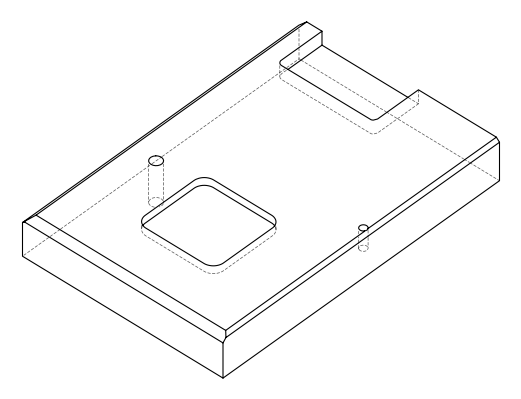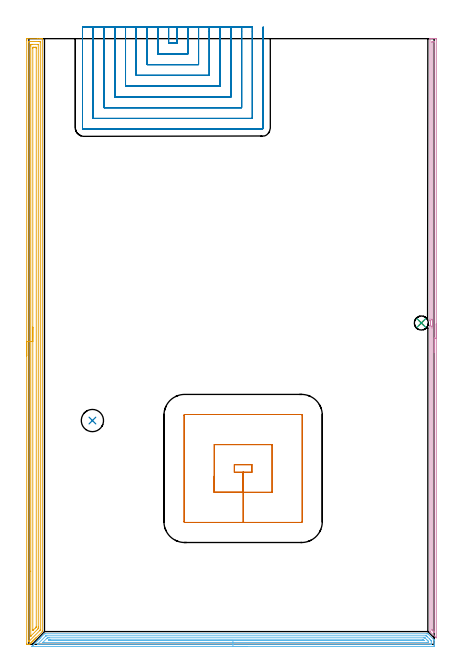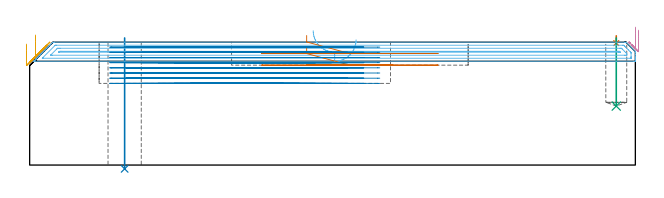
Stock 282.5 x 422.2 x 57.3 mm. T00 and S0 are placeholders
(PLAN: 8 operations, 5 tool changes, 71.5 min)
(1 SPOT_DRILL | STEP1POCKET | NXT0321_9005460120000 | 0.03 min | 2 mm3)
(2 INDEXABLE_INSERT_DRILL_THROUGH_HOLE_FROM_SOLID | STEP1HOLE | NXT0302_002 | 0.25 min | 10813 mm3)
(3 DRILL_BLIND_HOLE_INTO_CENTER | STEP1POCKET | NXT0301_069 | 0.13 min | 2118 mm3)
(4 AREA_MILL | FG_CHAMFER_SURFACE | UGT0205_001 | 6.82 min | 4068 mm3)
(5 AREA_MILL_1 | FG_CHAMFER_SURFACE_1 | UGT0205_001 | 13.66 min | 25082 mm3)
(6 AREA_MILL_2 | FG_CHAMFER_SURFACE_2 | UGT0205_001 | 8.97 min | 10820 mm3)
(7 MILL_RECTANGULAR_POCKET | POCKET_RECTANGULAR_STRAIGHT | UGT0201_006 | Follow Part, ap 7, ae 75% | 2.51 min | 119917 mm3)
(8 MILL_SLOT | SLOT_PARTIAL_RECTANGULAR | NXT0201_013 | Follow Part, ap 2.5, ae 75% | 39.1 min | 177428 mm3)
(TOOL NXT0321_9005460120000 | NC Spot Drill, 142deg, 12mm, Carbide, Uncoated | D12 PA142 FL30 Z2)
(TOOL NXT0302_002 | Index. Insert Drill 15.5mm [880-D1550L20-05] | D15.5 PA176 FL78 Z2)
(TOOL NXT0301_069 | Carbide Drill 9.8mm [860.1-0980-029A1-MM 2214] | D9.8 PA140 FL47 Z2)
(TOOL UGT0205_001 | Chamfer Mill 20 x 3 x 45 deg. | D20 FL50 Z2)
(TOOL UGT0201_006 | End Mill 28 mm | D28 FL25 Z2)
(TOOL NXT0201_013 | ENDMILL 10mm | D10 FL30 Z4)
(OP 1 SPOT_DRILL)
G17 G21 G94 G90
T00 M6
G54
G17 G0 G90 X273.6 Y224. S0 M3
G43 Z67.3 H0
G94 G81 G98 Z56.878 F250. R60.3
G80
M5
M2
(OP 2 INDEXABLE_INSERT_DRILL_THROUGH_HOLE_FROM_SOLID)
G17 G21 G94 G90
T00 M6
G54
G17 G0 G90 X44.3 Y156. S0 M3
G43 Z67.3 H1
G94 G81 G98 Z-1.771 F250. R59.3
G80
M5
M2
(OP 3 DRILL_BLIND_HOLE_INTO_CENTER)
G17 G21 G94 G90
T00 M6
G54
G17 G0 G90 X273.6 Y224. S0 M3
G43 Z67.3 H1
G94 G81 G98 Z27.5 F250. R59.3
G80
M5
M2
(OP 4 AREA_MILL)
G17 G21 G94 G90
T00 M6
G54
G17 G0 G90 X284. Y223.35 S1061 M3
G43 Z67.3 H0
Z62.9
G94 G1 Y223.312 Z62.028 F250.
Y223.198 Z61.163
Y223.009 Z60.312
Y222.747 Z59.48
Y222.413 Z58.674
Y222.01 Z57.9
Y221.541 Z57.164
Y221.01 Z56.472
Y220.421 Z55.829
Y219.778 Z55.239
Y219.086 Z54.708
Y218.35 Z54.24
Y217.576 Z53.837
Y216.77 Z53.503
Y215.938 Z53.241
Y215.086 Z53.052
Y214.222 Z52.938
Y213.35 Z52.9
Y4.677
X283.993 Y4.519 Z52.906
X283.825 Y4.676 Z53.075
X283.797 Y4.703 Z53.102
X279.802 Y8.697 Z57.097
X279.599 Y8.899 Z57.294
Y8.901
X279.6 Y9.144 Z57.3
Y221.84
X279.599 Y222.06 Z57.294
Y222.066
X279.644 Y222.174 Z57.252
X279.684 Y222.283 Z57.213
X279.802 Y222.664 Z57.098
X279.821 Y222.726 Z57.079
X279.919 Y223.181 Z56.978
X279.974 Y223.607 Z56.925
X279.976 Y223.622 Z56.922
X279.996 Y223.956 Z56.898
X279.995 Y224.074 Z56.9
X279.994 Y224.085 Z56.899
X279.987 Y224.294 Z56.911
X279.984 Y224.326 Z56.915
X279.977 Y224.393 Z56.92
X279.97 Y224.475 Z56.929
X279.966 Y224.517 Z56.933
X279.89 Y224.968 Z57.003
X279.813 Y225.273 Z57.081
X279.778 Y225.412 Z57.117
X279.742 Y225.519 Z57.152
X279.678 Y225.718 Z57.22
X279.63 Y225.862 Z57.268
X279.606 Y225.937 Z57.292
X279.6 Y226.755 Z57.3
Y422.024
X279.599 Y422.196 Z57.292
Y422.197 Z57.291
X279.944 Y422.2 Z56.955
X280.227 Z56.673
X280.919 Z55.975
X282.146 Z54.751
X282.681 Z54.214
X283.294 Z53.601
X283.561 Y422.197 Z53.334
X283.991 Y422.19 Z52.905
X283.996 Y422.018 Z52.902
X283.999 Y421.577 Z52.901
X284. Y213.35 Z52.9
X282.586 Z54.314
Y8.794
X282.579 Y8.389 Z54.321
X282.568 Y8.393 Z54.332
X282.527 Y8.427 Z54.373
X282.489 Y8.463 Z54.411
X282.252 Y8.697 Z54.648
X281.8 Y9.15 Z55.1
X281.359 Y9.591 Z55.541
X281.21 Y9.744 Z55.69
X281.091 Y9.869 Z55.809
X281.021 Y9.945 Z55.879
X281.014 Y10.485 Z55.886
Y220.499
X281.016 Y221.296 Z55.884
X281.017 Y221.393 Z55.883
X281.022 Y221.59 Z55.878
X281.146 Y222.057 Z55.754
X281.198 Y222.287 Z55.702
X281.301 Y222.793 Z55.599
X281.35 Y223.181 Z55.55
X281.388 Y223.598 Z55.512
X281.405 Y224.074 Z55.495
X281.388 Y224.492 Z55.512
X281.337 Y224.968 Z55.563
X281.244 Y225.532 Z55.656
X281.162 Y225.862 Z55.738
X281.067 Y226.23 Z55.833
X281.036 Y226.351 Z55.864
X281.021 Y226.412 Z55.879
X281.019 Y226.46 Z55.881
X281.015 Y226.658 Z55.885
Y419.693
X281.016 Y419.79 Z55.884
X281.021 Y420.179 Z55.879
X281.402 Y420.194 Z55.498
X281.8 Y420.198 Z55.1
X282.277 Y420.2 Z54.623
X282.492 Y420.199 Z54.408
X282.525 Y420.197 Z54.375
X282.559 Y420.193 Z54.341
X282.579 Y420.189 Z54.321
X282.58 Y420.162 Z54.32
X282.585 Y419.887 Z54.315
X282.586 Y213.35 Z54.314
Y212.478 Z54.352
Y211.613 Z54.466
Y210.762 Z54.655
Y209.93 Z54.917
Y209.124 Z55.251
Y208.35 Z55.654
Y207.614 Z56.123
Y206.922 Z56.654
Y206.279 Z57.243
Y205.69 Z57.886
Y205.158 Z58.578
Y204.69 Z59.314
Y204.287 Z60.088
Y203.953 Z60.894
Y203.691 Z61.726
Y203.502 Z62.578
Y203.388 Z63.443
Y203.35 Z64.314
G0 Z67.3
M5
M2
(OP 5 AREA_MILL_1)
G17 G21 G94 G90
T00 M6
G54
G17 G0 G90 X-1.5 Y201.1 S1061 M3
G43 Z67.3 H0
Z56.4
G94 G1 Y201.138 Z55.528 F250.
Y201.252 Z54.664
Y201.441 Z53.812
Y201.703 Z52.98
Y202.037 Z52.174
Y202.44 Z51.4
Y202.908 Z50.664
Y203.44 Z49.972
Y204.029 Z49.329
Y204.672 Z48.74
Y205.364 Z48.208
Y206.1 Z47.74
Y206.874 Z47.337
Y207.68 Z47.003
Y208.512 Z46.741
Y209.363 Z46.552
Y210.228 Z46.438
Y211.1 Z46.4
Y421.245
X-1.499 Y421.576 Z46.401
X-1.494 Y422.133 Z46.404
X-1.492 Y422.192 Z46.406
X-0.94 Y422.2 Z46.957
X6.173 Z54.068
X7.6 Z55.496
X7.951 Z55.846
X8.654 Z56.554
X8.958 Z56.857
X9.356 Y422.193 Z57.248
X9.397 Y422.19 Z57.288
X9.4 Y422.023 Z57.3
Y9.561
X9.399 Y8.905 Z57.287
X9.302 Y8.8 Z57.199
X5.42 Y4.919 Z53.317
X5.284 Y4.782 Z53.18
X5.146 Y4.645 Z53.044
X4.977 Y4.476 Z52.875
X4.839 Y4.337 Z52.735
X4.7 Y4.198 Z52.597
X4.535 Y4.034 Z52.433
X4.395 Y3.893 Z52.29
X4.253 Y3.752 Z52.15
X4.093 Y3.592 Z51.99
X3.95 Y3.448 Z51.846
X3.806 Y3.305 Z51.704
X3.65 Y3.149 Z51.548
X3.505 Y3.003 Z51.401
X3.359 Y2.858 Z51.257
X3.208 Y2.707 Z51.106
X3.061 Y2.559 Z50.956
X2.912 Y2.411 Z50.81
X2.766 Y2.265 Z50.663
X2.616 Y2.114 Z50.512
X2.465 Y1.964 Z50.363
X2.323 Y1.822 Z50.221
X2.172 Y1.669 Z50.067
X2.018 Y1.517 Z49.916
X1.881 Y1.38 Z49.779
X1.727 Y1.225 Z49.622
X1.571 Y1.07 Z49.469
X1.439 Y0.938 Z49.337
X1.283 Y0.78 Z49.178
X1.125 Y0.624 Z49.022
X0.997 Y0.495 Z48.894
X0.838 Y0.335 Z48.733
X0.678 Y0.177 Z48.575
X0.515 Y0.014 Z48.413
X0.5 Y0.006 Z48.397
X0.487 Y0. Z48.384
X0.44 Z48.339
X-0.238 Z47.662
X-0.94 Z46.955
X-1.292 Z46.605
X-1.491 Y0.002 Z46.405
X-1.496 Y0.177 Z46.404
X-1.5 Y0.458 Z46.4
Y211.1
X-0.086 Z47.814
X-0.085 Y419.789 Z47.815
X-0.084 Y419.822 Z47.816
X-0.051 Y420.19 Z47.849
X0.43 Y420.199 Z48.33
X7.062 Y420.2 Z54.962
X7.544 Y420.199 Z55.444
X7.951 Y420.19 Z55.851
X7.984 Y419.789 Z55.884
X7.985 Y419.755 Z55.885
Y10.455
X7.984 Y10.421 Z55.884
X7.951 Y9.913 Z55.851
X7.78 Y9.733 Z55.68
X7.611 Y9.561 Z55.511
X0.204 Y2.154 Z48.104
X0.118 Y2.072 Z48.018
X0.049 Y2.01 Z47.949
X-0.051 Z47.849
X-0.084 Y2.411 Z47.816
X-0.085 Y2.445 Z47.815
X-0.086 Y211.1 Z47.814
X1.328 Z49.228
X1.329 Y417.108 Z49.229
X1.33 Y417.506 Z49.23
X1.336 Y418.001 Z49.236
X1.339 Y418.19 Z49.239
X1.532 Y418.197 Z49.432
X1.727 Y418.199 Z49.627
X2.419 Y418.2 Z50.319
X6.37 Y418.199 Z54.27
X6.502 Y418.196 Z54.402
X6.549 Y418.192 Z54.449
X6.566 Y418.188 Z54.466
X6.567 Y418.182 Z54.467
X6.57 Y418.135 Z54.47
X6.571 Y418.001 Z54.471
Y12.242
X6.569 Y11.844 Z54.469
X6.564 Y11.348 Z54.464
X6.554 Y10.965 Z54.454
X6.173 Y10.573 Z54.073
X6.114 Y10.514 Z54.014
X1.587 Y5.986 Z49.487
X1.487 Y5.889 Z49.387
X1.372 Y5.78 Z49.272
X1.34 Y5.751 Z49.24
X1.335 Y5.769 Z49.235
X1.332 Y5.835 Z49.232
X1.329 Y5.913 Z49.229
X1.328 Y51. Z49.228
Y211.1
X2.743 Z50.643
Y415.32
X2.747 Y416.083 Z50.647
X2.75 Y416.187 Z50.65
X2.849 Y416.192 Z50.749
X3.068 Y416.197 Z50.968
X3.505 Y416.2 Z51.405
X4.395 Z52.295
X4.837 Y416.197 Z52.737
X5.051 Y416.193 Z52.951
X5.15 Y416.189 Z53.05
X5.152 Y416.115 Z53.052
X5.157 Y415.448 Z53.057
Y415.32
Y12.37
X5.156 Y12.242 Z53.056
X5.151 Y12.051 Z53.051
X5.148 Y12.009 Z53.048
X5.118 Y11.973 Z53.018
X5.058 Y11.91 Z52.958
X4.893 Y11.742 Z52.793
X4.5 Y11.348 Z52.4
X3.109 Y9.959 Z51.009
X2.994 Y9.847 Z50.894
X2.857 Y9.718 Z50.757
X2.749 Y9.623 Z50.649
X2.743 Y10.455 Z50.643
Y211.1
Y211.972 Z50.681
Y212.836 Z50.795
Y213.688 Z50.983
Y214.52 Z51.246
Y215.326 Z51.58
Y216.1 Z51.982
Y216.836 Z52.451
Y217.528 Z52.982
Y218.171 Z53.572
Y218.76 Z54.215
Y219.291 Z54.907
Y219.76 Z55.643
Y220.163 Z56.417
Y220.497 Z57.222
Y220.759 Z58.055
Y220.948 Z58.906
Y221.062 Z59.771
Y221.1 Z60.643
G0 Z67.3
M5
M2
(OP 6 AREA_MILL_2)
G17 G21 G94 G90
T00 M6
G54
G17 G0 G90 X152.25 Y-1.5 S1061 M3
G43 Z67.3 H0
Z58.4
G94 G1 X152.212 Z57.528 F250.
X152.098 Z56.664
X151.909 Z55.812
X151.647 Z54.98
X151.313 Z54.174
X150.91 Z53.4
X150.442 Z52.664
X149.91 Z51.972
X149.321 Z51.329
X148.678 Z50.74
X147.986 Z50.209
X147.25 Z49.74
X146.476 Z49.337
X145.67 Z49.003
X144.838 Z48.741
X143.986 Z48.552
X143.122 Z48.438
X142.25 Z48.4
X2.14
X2.016 Y-1.496 Z48.402
X2.041 Y-1.466 Z48.432
X2.157 Y-1.343 Z48.556
X2.603 Y-0.895 Z49.002
X2.767 Y-0.73 Z49.165
X3.05 Y-0.45 Z49.45
X3.064 Y-0.436 Z49.464
X3.651 Y0.153 Z50.048
X3.942 Y0.442 Z50.342
X4.534 Y1.036 Z50.932
X4.824 Y1.324 Z51.224
X4.834 Y1.334 Z51.234
X5.418 Y1.92 Z51.815
X5.766 Y2.266 Z52.166
X6.301 Y2.803 Z52.699
X6.891 Y3.392 Z53.291
X7.065 Y3.566 Z53.464
X7.184 Y3.686 Z53.583
X7.775 Y4.275 Z54.174
X7.957 Y4.458 Z54.356
X8.068 Y4.569 Z54.466
X8.658 Y5.158 Z55.058
X8.85 Y5.351 Z55.249
X8.951 Y5.452 Z55.35
X9.541 Y6.041 Z55.941
X10.188 Y6.689 Z56.588
X10.867 Y7.366 Z57.266
X10.904 Y7.397 Z57.287
X11.527 Y7.4 Z57.3
X277.435
X278.101 Y7.396 Z57.288
X278.128 Y7.371 Z57.27
X278.135 Y7.366 Z57.264
X282.491 Y3.009 Z52.907
X282.499 Y2.998 Z52.895
X282.5 Y2.95 Z52.849
Y2.937 Z52.837
Y1.625 Z51.52
Y0.431 Z50.327
Y-0.141 Z49.753
Y-0.738 Z49.156
X282.497 Y-1.024 Z48.871
X282.491 Y-1.491 Z48.405
X282.371 Y-1.494 Z48.402
X281.897 Y-1.5 Z48.4
X142.25
Y-0.086 Z49.814
X6.173 Y-0.085 Z49.815
X6.116
X5.894 Y-0.079 Z49.821
X5.913 Y-0.049 Z49.851
X5.992 Y0.038 Z49.938
X6.077 Y0.127 Z50.027
X6.173 Y0.223 Z50.123
X11.761 Y5.809 Z55.709
X11.857 Y5.902 Z55.802
X11.919 Y5.957 Z55.857
X11.953 Y5.979 Z55.879
X12.001 Y5.98 Z55.88
X12.419 Y5.985 Z55.885
X12.475 Y5.986 Z55.886
X276.599 Y5.985 Z55.885
X277.016 Y5.979 Z55.879
X277.067 Y5.972 Z55.872
X277.151 Y5.892 Z55.792
X277.279 Y5.77 Z55.67
X277.435 Y5.615 Z55.515
X277.893 Y5.158 Z55.058
X279.22 Y3.831 Z53.731
X280.112 Y2.938 Z52.838
X280.326 Y2.722 Z52.622
X280.431 Y2.613 Z52.513
X280.479 Y2.559 Z52.459
X280.49 Y2.508 Z52.408
X280.498 Y2.126 Z52.026
X280.5 Y0.742 Z50.642
X280.499 Y0.359 Z50.259
X280.492 Y-0.026 Z49.874
X280.49 Y-0.073 Z49.827
X280.475 Y-0.079 Z49.821
X280.425 Y-0.082 Z49.818
X280.321 Y-0.085 Z49.815
X280.112 Y-0.086 Z49.814
X142.25
Y1.328 Z51.228
X10.634 Y1.329 Z51.229
X10.041
X9.754 Y1.332 Z51.232
X9.742 Y1.335 Z51.235
Y1.337 Z51.237
Y1.341 Z51.241
X12.674 Y4.275 Z54.175
X12.888 Y4.484 Z54.384
X12.951 Y4.543 Z54.443
X12.975 Y4.564 Z54.464
X13.017 Y4.566 Z54.466
X13.311 Y4.569 Z54.469
X13.904 Y4.571 Z54.471
X14.203
X275.351
X275.65 Y4.569 Z54.469
X275.95 Y4.564 Z54.464
X276.027 Y4.562 Z54.462
X276.069 Y4.524 Z54.424
X276.156 Y4.441 Z54.341
X276.326 Y4.275 Z54.175
X276.543 Y4.058 Z53.958
X277.435 Y3.166 Z53.066
X278.092 Y2.508 Z52.408
X278.327 Y2.27 Z52.17
X278.481 Y2.108 Z52.008
X278.493 Y1.796 Z51.696
X278.497 Y1.625 Z51.525
X278.499 Y1.455 Z51.355
X278.497 Y1.397 Z51.297
X278.491 Y1.353 Z51.253
X278.487 Y1.335 Z51.235
X278.476 Y1.334 Z51.234
X278.327 Y1.331 Z51.231
X277.735 Y1.329 Z51.229
X277.435 Y1.328 Z51.228
X142.25
Y2.743 Z52.643
X13.966
X13.712 Y2.745 Z52.645
X13.632 Y2.748 Z52.648
X13.612 Y2.75 Z52.65
X13.616 Y2.757 Z52.657
X13.644 Y2.79 Z52.69
X13.717 Y2.867 Z52.767
X13.779 Y2.929 Z52.829
X13.938 Y3.081 Z52.981
X14.005 Y3.144 Z53.044
X14.203 Y3.15 Z53.05
X14.442 Y3.155 Z53.055
X14.677 Y3.157 Z53.057
X15.096
X274.339
X274.758 Y3.155 Z53.055
X274.967 Y3.151 Z53.051
X274.99 Y3.15 Z53.05
X275.004 Y3.14 Z53.04
X275.034 Y3.114 Z53.014
X275.091 Y3.06 Z52.96
X275.202 Y2.95 Z52.85
X275.311 Y2.84 Z52.74
X275.364 Y2.785 Z52.685
X275.387 Y2.757 Z52.657
X275.39 Y2.75 Z52.65
X275.384 Y2.749 Z52.649
X275.177 Y2.745 Z52.645
X274.758 Y2.743 Z52.643
X274.521
X142.25
X141.378 Z52.681
X140.514 Z52.795
X139.662 Z52.983
X138.83 Z53.246
X138.024 Z53.58
X137.25 Z53.982
X136.514 Z54.451
X135.822 Z54.982
X135.179 Z55.572
X134.59 Z56.215
X134.058 Z56.907
X133.59 Z57.643
X133.187 Z58.417
X132.853 Z59.222
X132.591 Z60.055
X132.402 Z60.906
X132.288 Z61.771
X132.25 Z62.643
G0 Z67.3
M5
M2
(OP 7 MILL_RECTANGULAR_POCKET)
G17 G21 G94 G90
T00 M6
G54
G17 G0 G90 X129.2 Y117.239 S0 M3
G43 Z67.421 H0
Z60.421
G94 G1 Y106. Z57.41 F250.
X149.35 Z52.011
Y120.
X155.5 F500.
Y125.2
X143.2
Y120.
X149.35
Y106.
X169.5
Y139.2
X129.2
Y106.
X149.35
Y85.
X190.1
G3 X190.5 Y85.4 R0.4
G1 Y159.8
G3 X190.1 Y160.2 R0.4
G1 X108.6
G3 X108.2 Y159.8 R0.4
G1 Y85.4
G3 X108.6 Y85. R0.4
G1 X149.35
X150.35
G0 X129.2 Y117.239 Z55.011
G1 Y106. Z51.999 F250.
X149.35 Z46.6
Y120.
X155.5 F500.
Y125.2
X143.2
Y120.
X149.35
Y106.
X169.5
Y139.2
X129.2
Y106.
X149.35
Y85.
X190.1
G3 X190.5 Y85.4 R0.4
G1 Y159.8
G3 X190.1 Y160.2 R0.4
G1 X108.6
G3 X108.2 Y159.8 R0.4
G1 Y85.4
G3 X108.6 Y85. R0.4
G1 X149.35
X150.35
G0 Z67.421
M5
M2
(OP 8 MILL_SLOT)
G17 G21 G94 G90
T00 M6
G54
G17 G0 G90 X97.4 Y430.2 S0 M3
G43 Z67.421 H0
Z55.006
G94 G1 Y427.2 F250.
Y419.1 F500.
X103.3
Y427.2
Y430.2 F250.
X89.9
Y427.2
Y411.6 F500.
X110.8
Y427.2
Y430.2 F250.
X82.4
Y427.2
Y404.1 F500.
X118.3
Y427.2
Y430.2 F250.
X74.9
Y427.2
Y396.6 F500.
X125.8
Y427.2
Y430.2 F250.
X67.4
Y427.2
Y389.1 F500.
X133.3
Y427.2
Y430.2 F250.
X59.9
Y427.2
Y381.6 F500.
X140.8
Y427.2
Y430.2 F250.
X52.4
Y427.2
Y374.1 F500.
X148.3
Y427.2
Y430.2 F250.
X44.9
Y427.2
Y366.6 F500.
X155.8
Y427.2
Y430.2 F250.
X37.4
Y427.2
Y360. F500.
G3 X38.3 Y359.1 R0.9
G1 X162.4
G3 X163.3 Y360. R0.9
G1 Y427.2
Y430.2 F250.
G0 X97.4 Z52.591
G1 Y427.2
Y419.1 F500.
X103.3
Y427.2
Y430.2 F250.
X89.9
Y427.2
Y411.6 F500.
X110.8
Y427.2
Y430.2 F250.
X82.4
Y427.2
Y404.1 F500.
X118.3
Y427.2
Y430.2 F250.
X74.9
Y427.2
Y396.6 F500.
X125.8
Y427.2
Y430.2 F250.
X67.4
Y427.2
Y389.1 F500.
X133.3
Y427.2
Y430.2 F250.
X59.9
Y427.2
Y381.6 F500.
X140.8
Y427.2
Y430.2 F250.
X52.4
Y427.2
Y374.1 F500.
X148.3
Y427.2
Y430.2 F250.
X44.9
Y427.2
Y366.6 F500.
X155.8
Y427.2
Y430.2 F250.
X37.4
Y427.2
Y360. F500.
G3 X38.3 Y359.1 R0.9
G1 X162.4
G3 X163.3 Y360. R0.9
G1 Y427.2
Y430.2 F250.
G0 X97.4 Z50.176
G1 Y427.2
Y419.1 F500.
X103.3
Y427.2
Y430.2 F250.
X89.9
Y427.2
Y411.6 F500.
X110.8
Y427.2
Y430.2 F250.
X82.4
Y427.2
Y404.1 F500.
X118.3
Y427.2
Y430.2 F250.
X74.9
Y427.2
Y396.6 F500.
X125.8
Y427.2
Y430.2 F250.
X67.4
Y427.2
Y389.1 F500.
X133.3
Y427.2
Y430.2 F250.
X59.9
Y427.2
Y381.6 F500.
X140.8
Y427.2
Y430.2 F250.
X52.4
Y427.2
Y374.1 F500.
X148.3
Y427.2
Y430.2 F250.
X44.9
Y427.2
Y366.6 F500.
X155.8
Y427.2
Y430.2 F250.
X37.4
Y427.2
Y360. F500.
G3 X38.3 Y359.1 R0.9
G1 X162.4
G3 X163.3 Y360. R0.9
G1 Y427.2
Y430.2 F250.
G0 X97.4 Z47.761
G1 Y427.2
Y419.1 F500.
X103.3
Y427.2
Y430.2 F250.
X89.9
Y427.2
Y411.6 F500.
X110.8
Y427.2
Y430.2 F250.
X82.4
Y427.2
Y404.1 F500.
X118.3
Y427.2
Y430.2 F250.
X74.9
Y427.2
Y396.6 F500.
X125.8
Y427.2
Y430.2 F250.
X67.4
Y427.2
Y389.1 F500.
X133.3
Y427.2
Y430.2 F250.
X59.9
Y427.2
Y381.6 F500.
X140.8
Y427.2
Y430.2 F250.
X52.4
Y427.2
Y374.1 F500.
X148.3
Y427.2
Y430.2 F250.
X44.9
Y427.2
Y366.6 F500.
X155.8
Y427.2
Y430.2 F250.
X37.4
Y427.2
Y360. F500.
G3 X38.3 Y359.1 R0.9
G1 X162.4
G3 X163.3 Y360. R0.9
G1 Y427.2
Y430.2 F250.
G0 X97.4 Z45.345
G1 Y427.2
Y419.1 F500.
X103.3
Y427.2
Y430.2 F250.
X89.9
Y427.2
Y411.6 F500.
X110.8
Y427.2
Y430.2 F250.
X82.4
Y427.2
Y404.1 F500.
X118.3
Y427.2
Y430.2 F250.
X74.9
Y427.2
Y396.6 F500.
X125.8
Y427.2
Y430.2 F250.
X67.4
Y427.2
Y389.1 F500.
X133.3
Y427.2
Y430.2 F250.
X59.9
Y427.2
Y381.6 F500.
X140.8
Y427.2
Y430.2 F250.
X52.4
Y427.2
Y374.1 F500.
X148.3
Y427.2
Y430.2 F250.
X44.9
Y427.2
Y366.6 F500.
X155.8
Y427.2
Y430.2 F250.
X37.4
Y427.2
Y360. F500.
G3 X38.3 Y359.1 R0.9
G1 X162.4
G3 X163.3 Y360. R0.9
G1 Y427.2
Y430.2 F250.
G0 X97.4 Z42.93
G1 Y427.2
Y419.1 F500.
X103.3
Y427.2
Y430.2 F250.
X89.9
Y427.2
Y411.6 F500.
X110.8
Y427.2
Y430.2 F250.
X82.4
Y427.2
Y404.1 F500.
X118.3
Y427.2
Y430.2 F250.
X74.9
Y427.2
Y396.6 F500.
X125.8
Y427.2
Y430.2 F250.
X67.4
Y427.2
Y389.1 F500.
X133.3
Y427.2
Y430.2 F250.
X59.9
Y427.2
Y381.6 F500.
X140.8
Y427.2
Y430.2 F250.
X52.4
Y427.2
Y374.1 F500.
X148.3
Y427.2
Y430.2 F250.
X44.9
Y427.2
Y366.6 F500.
X155.8
Y427.2
Y430.2 F250.
X37.4
Y427.2
Y360. F500.
G3 X38.3 Y359.1 R0.9
G1 X162.4
G3 X163.3 Y360. R0.9
G1 Y427.2
Y430.2 F250.
G0 X97.4 Z40.515
G1 Y427.2
Y419.1 F500.
X103.3
Y427.2
Y430.2 F250.
X89.9
Y427.2
Y411.6 F500.
X110.8
Y427.2
Y430.2 F250.
X82.4
Y427.2
Y404.1 F500.
X118.3
Y427.2
Y430.2 F250.
X74.9
Y427.2
Y396.6 F500.
X125.8
Y427.2
Y430.2 F250.
X67.4
Y427.2
Y389.1 F500.
X133.3
Y427.2
Y430.2 F250.
X59.9
Y427.2
Y381.6 F500.
X140.8
Y427.2
Y430.2 F250.
X52.4
Y427.2
Y374.1 F500.
X148.3
Y427.2
Y430.2 F250.
X44.9
Y427.2
Y366.6 F500.
X155.8
Y427.2
Y430.2 F250.
X37.4
Y427.2
Y360. F500.
G3 X38.3 Y359.1 R0.9
G1 X162.4
G3 X163.3 Y360. R0.9
G1 Y427.2
Y430.2 F250.
G0 X97.4 Z38.1
G1 Y427.2
Y419.1 F500.
X103.3
Y427.2
Y430.2 F250.
X89.9
Y427.2
Y411.6 F500.
X110.8
Y427.2
Y430.2 F250.
X82.4
Y427.2
Y404.1 F500.
X118.3
Y427.2
Y430.2 F250.
X74.9
Y427.2
Y396.6 F500.
X125.8
Y427.2
Y430.2 F250.
X67.4
Y427.2
Y389.1 F500.
X133.3
Y427.2
Y430.2 F250.
X59.9
Y427.2
Y381.6 F500.
X140.8
Y427.2
Y430.2 F250.
X52.4
Y427.2
Y374.1 F500.
X148.3
Y427.2
Y430.2 F250.
X44.9
Y427.2
Y366.6 F500.
X155.8
Y427.2
Y430.2 F250.
X37.4
Y427.2
Y360. F500.
G3 X38.3 Y359.1 R0.9
G1 X162.4
G3 X163.3 Y360. R0.9
G1 Y427.2
Y430.2 F250.
G0 Z67.421
M5
M2
